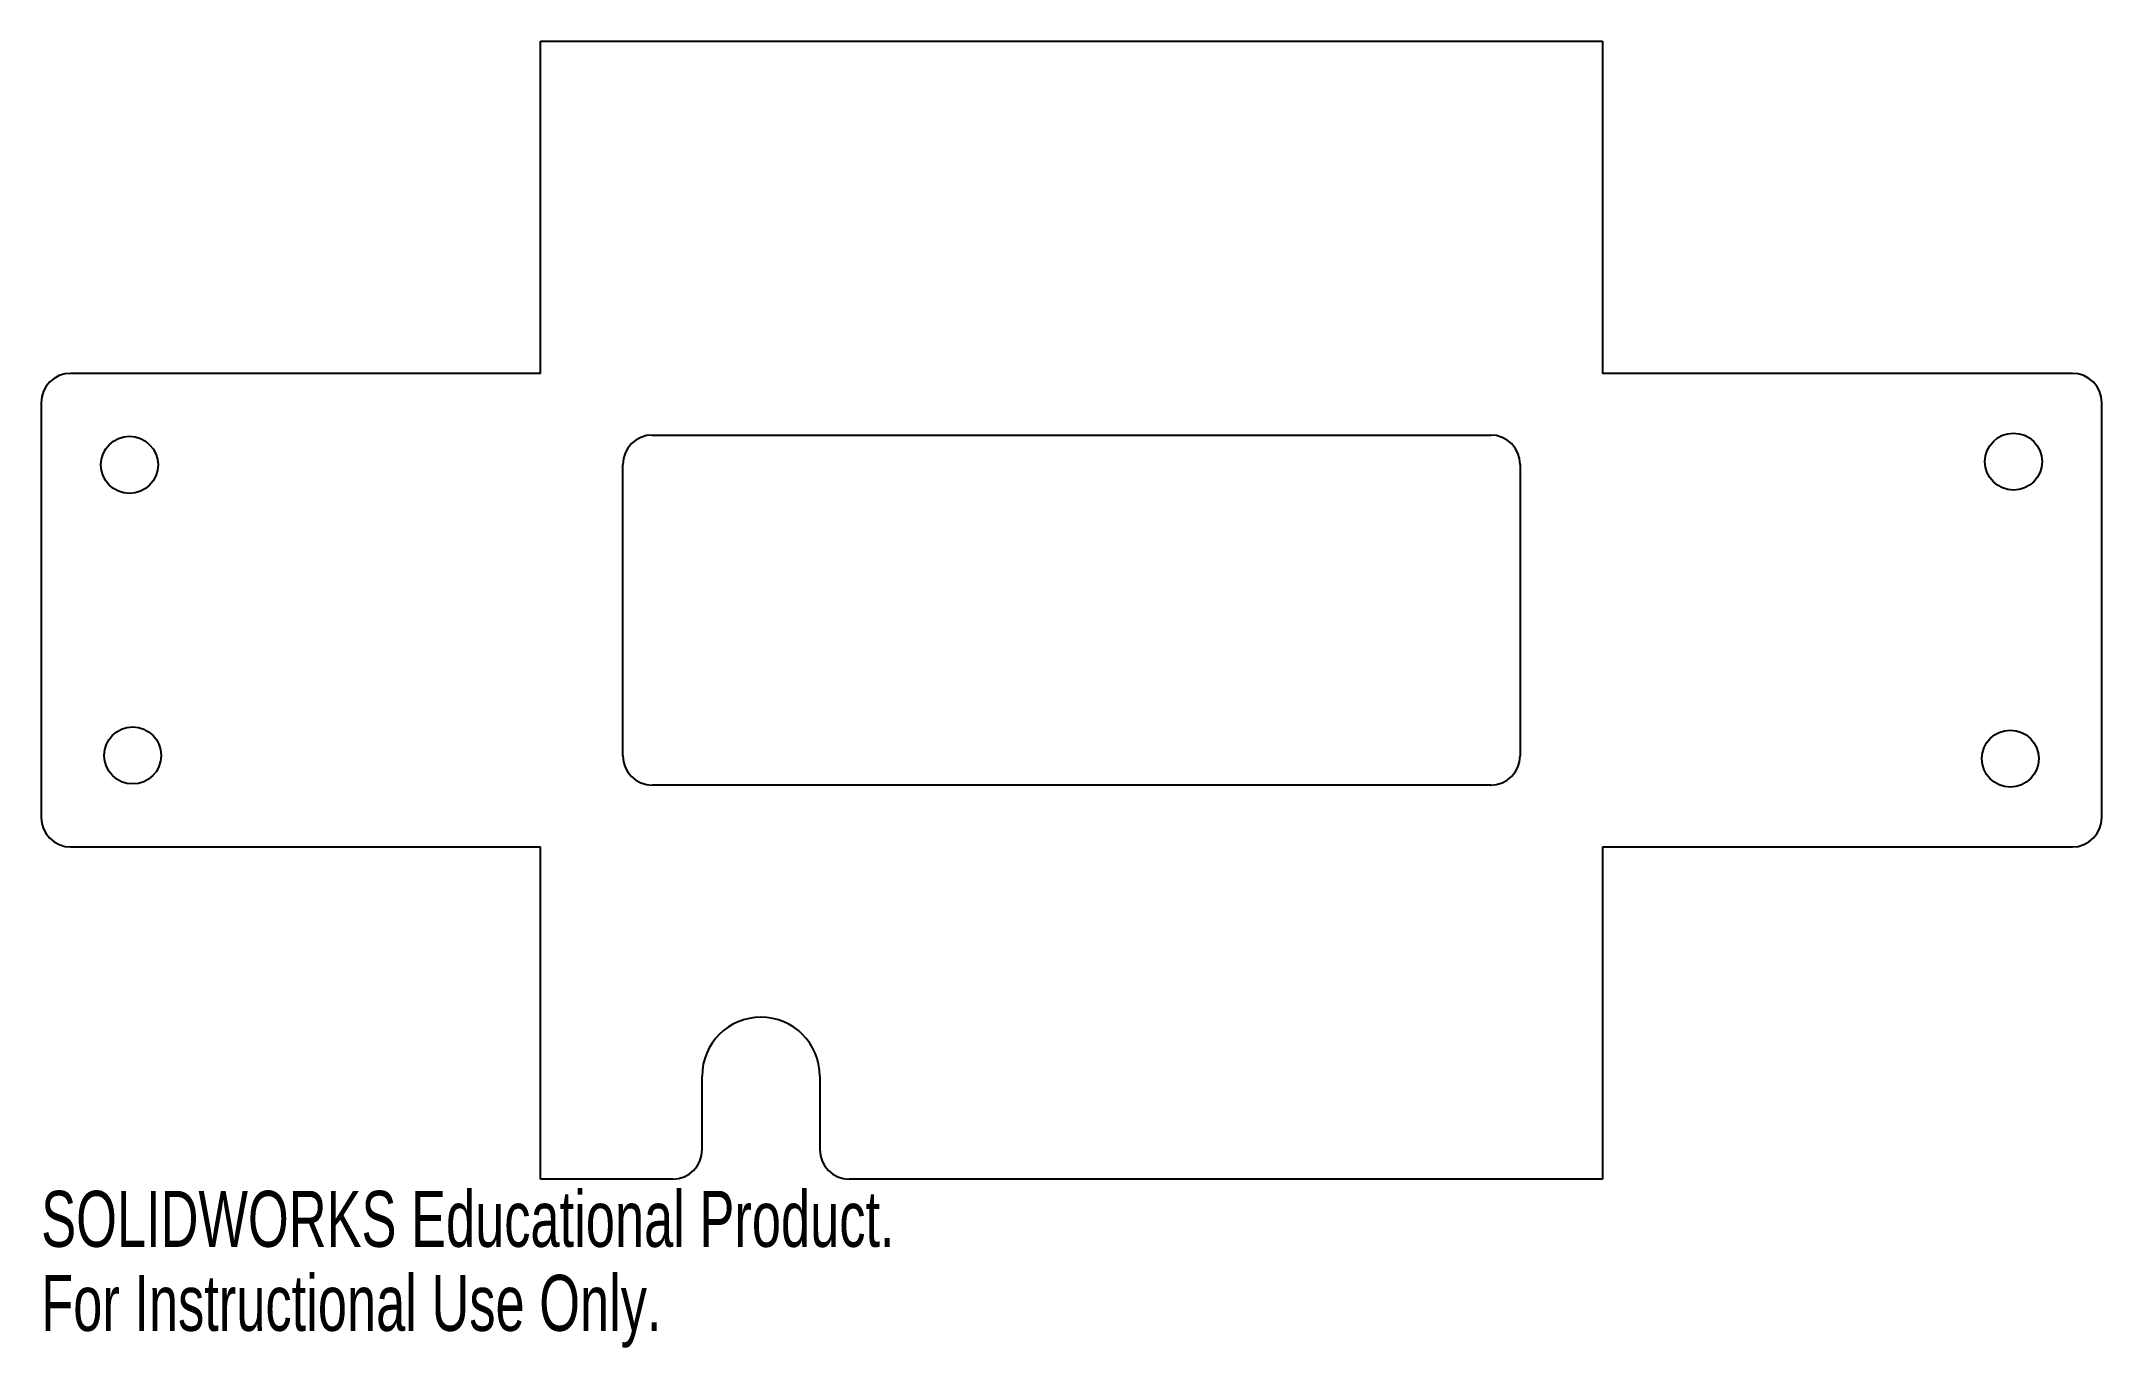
# Model space of a CAD drawing. Header units: inches. Extents: x -3.53 to 3.48, y -1.71 to 2.73.
import ezdxf

# ---------------------------------------------------------------- set-up
doc = ezdxf.new("R2010")
doc.units = ezdxf.units.IN
doc.header["$MEASUREMENT"] = 0
doc.styles.add('SLDTEXTSTYLE0', font='TXT', dxfattribs={"width": 0.7})

msp = doc.modelspace()

# ---------------------------------------------------------------- linework, layer by layer
at = {"color": 7, "linetype": 'Continuous', "lineweight": 25}
for p, q in [((-1.8286, 1.6046), (-1.8286, 2.7331)), ((-1.8286, 2.7331), (1.7806, 2.7331)), ((1.7806, 2.7331), (1.7806, 1.6046)), ((-1.8286, 1.6046), (-3.4262, 1.6046)), ((3.3782, 1.6046), (1.7806, 1.6046)), ((-3.5262, 1.5046), (-3.5262, 0.0954)), ((3.4782, 0.0954), (3.4782, 1.5046)), ((-1.449, 1.395), (1.401, 1.395)), ((-1.549, 0.305), (-1.549, 1.295)), ((1.501, 1.295), (1.501, 0.305)), ((1.401, 0.205), (-1.449, 0.205)), ((-3.4262, -0.0046), (-1.8286, -0.0046)), ((-1.8286, -1.1331), (-1.8286, -0.0046)), ((1.7806, -0.0046), (3.3782, -0.0046)), ((1.7806, -0.0046), (1.7806, -1.1331)), ((-1.2797, -1.0331), (-1.2797, -0.7831)), ((-0.8797, -0.7831), (-0.8797, -1.0331)), ((-1.3797, -1.1331), (-1.8286, -1.1331)), ((1.7806, -1.1331), (-0.7797, -1.1331))]:
    msp.add_line(p, q, dxfattribs=at)
for centre in [(3.1782, 1.3046), (-3.2262, 1.2936), (-3.2152, 0.3064), (3.1672, 0.2954)]:
    msp.add_circle(centre, 0.097, dxfattribs=at)
for centre, radius, start, end in [((-3.4262, 1.5046), 0.1, 90, 180), ((3.3782, 1.5046), 0.1, 0, 90), ((-1.449, 1.295), 0.1, 90, 180), ((1.401, 1.295), 0.1, 0, 90), ((-1.449, 0.305), 0.1, 180, 270), ((1.401, 0.305), 0.1, 270, 0), ((-3.4262, 0.0954), 0.1, 180, 270), ((3.3782, 0.0954), 0.1, 270, 0), ((-1.0797, -0.7831), 0.2, 0, 180), ((-1.3797, -1.0331), 0.1, 270, 0), ((-0.7797, -1.0331), 0.1, 180, 270)]:
    msp.add_arc(centre, radius, start, end, dxfattribs=at)

# ---------------------------------------------------------------- texts
at = {"color": 7, "linetype": 'Continuous', "char_height": 0.1903, "attachment_point": 1, "style": 'SLDTEXTSTYLE0'}
for s, insert in [('SOLIDWORKS Educational Product.', (-3.5262, -1.1732)), ('For Instructional Use Only.', (-3.5262, -1.4587))]:
    msp.add_mtext(s, dxfattribs=dict(at, insert=insert))

doc.saveas('drawing.dxf')
